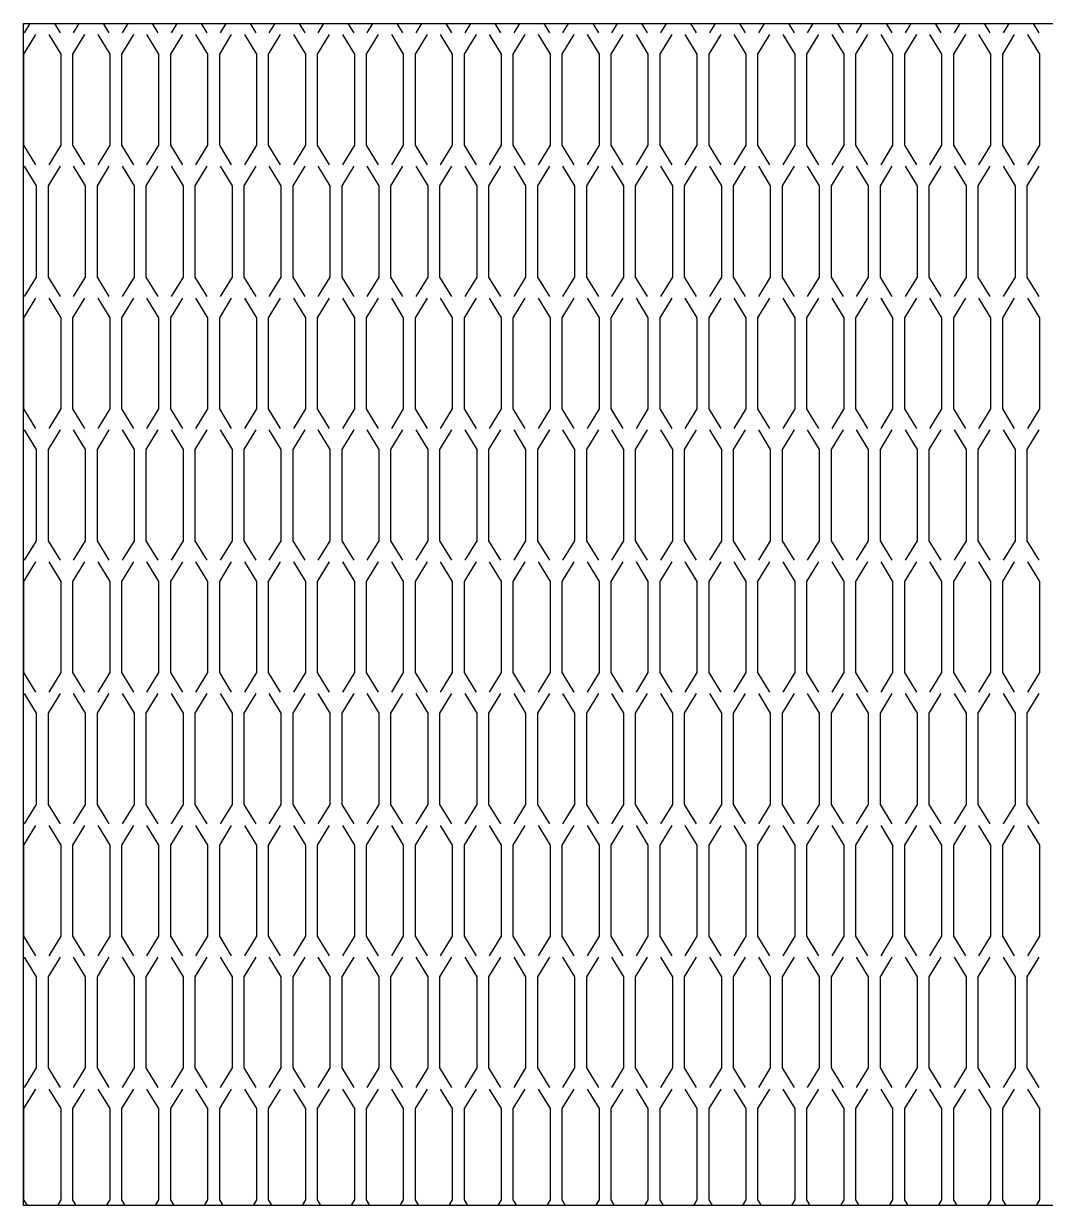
# Model space of a CAD drawing. Header units: millimetres. Extents: x 0 to 120, y 0 to 70.
# Drawn here: x 0 to 60.5, y 0 to 70 of the extents above; entities that cross this region are included whole.
import ezdxf

# ---------------------------------------------------------------- set-up
doc = ezdxf.new("R2010")
doc.units = ezdxf.units.MM
doc.layers.add('CUT', color=1, linetype='CONTINUOUS')

msp = doc.modelspace()

# ---------------------------------------------------------------- linework, layer by layer
at = {"layer": 'CUT'}
for p, q in [((0.3778, 70), (0.0411, 69.449)), ((1.8222, 70), (2.1589, 69.449)), ((3.2778, 70), (2.9411, 69.449)), ((4.7222, 70), (5.0589, 69.449)), ((6.1778, 70), (5.8411, 69.449)), ((7.6222, 70), (7.9589, 69.449)), ((9.0778, 70), (8.7411, 69.449)), ((10.5222, 70), (10.8589, 69.449)), ((11.9778, 70), (11.6411, 69.449)), ((13.4222, 70), (13.7589, 69.449)), ((14.8778, 70), (14.5411, 69.449)), ((16.3222, 70), (16.6589, 69.449)), ((17.7778, 70), (17.4411, 69.449)), ((19.2222, 70), (19.5589, 69.449)), ((20.6778, 70), (20.3411, 69.449)), ((22.1222, 70), (22.4589, 69.449)), ((23.5778, 70), (23.2411, 69.449)), ((25.0222, 70), (25.3589, 69.449)), ((26.4778, 70), (26.1411, 69.449)), ((27.9222, 70), (28.2589, 69.449)), ((29.3778, 70), (29.0411, 69.449)), ((30.8222, 70), (31.1589, 69.449)), ((32.2778, 70), (31.9411, 69.449)), ((33.7222, 70), (34.0589, 69.449)), ((35.1778, 70), (34.8411, 69.449)), ((36.6222, 70), (36.9589, 69.449)), ((38.0778, 70), (37.7411, 69.449)), ((39.5222, 70), (39.8589, 69.449)), ((40.9778, 70), (40.6411, 69.449)), ((42.4222, 70), (42.7589, 69.449)), ((43.8778, 70), (43.5411, 69.449)), ((45.3222, 70), (45.6589, 69.449)), ((46.7778, 70), (46.4411, 69.449)), ((48.2222, 70), (48.5589, 69.449)), ((49.6778, 70), (49.3411, 69.449)), ((51.1222, 70), (51.4589, 69.449)), ((52.5778, 70), (52.2411, 69.449)), ((54.0222, 70), (54.3589, 69.449)), ((55.4778, 70), (55.1411, 69.449)), ((56.9222, 70), (57.2589, 69.449)), ((58.3778, 70), (58.0411, 69.449)), ((59.8222, 70), (60.1589, 69.449))]:
    msp.add_line(p, q, dxfattribs=at)
for points in [[(0, 70), (120, 70), (120, 0), (0, 0), (0, 70)], [(0.7089, 69.36), (0, 68.2), (0, 62.8), (0.7089, 61.64)], [(1.4911, 69.36), (2.2, 68.2), (2.2, 62.8), (1.4911, 61.64)], [(3.6089, 69.36), (2.9, 68.2), (2.9, 62.8), (3.6089, 61.64)], [(4.3911, 69.36), (5.1, 68.2), (5.1, 62.8), (4.3911, 61.64)], [(6.5089, 69.36), (5.8, 68.2), (5.8, 62.8), (6.5089, 61.64)], [(7.2911, 69.36), (8, 68.2), (8, 62.8), (7.2911, 61.64)], [(9.4089, 69.36), (8.7, 68.2), (8.7, 62.8), (9.4089, 61.64)], [(10.1911, 69.36), (10.9, 68.2), (10.9, 62.8), (10.1911, 61.64)], [(12.3089, 69.36), (11.6, 68.2), (11.6, 62.8), (12.3089, 61.64)], [(13.0911, 69.36), (13.8, 68.2), (13.8, 62.8), (13.0911, 61.64)], [(15.2089, 69.36), (14.5, 68.2), (14.5, 62.8), (15.2089, 61.64)], [(15.9911, 69.36), (16.7, 68.2), (16.7, 62.8), (15.9911, 61.64)], [(18.1089, 69.36), (17.4, 68.2), (17.4, 62.8), (18.1089, 61.64)], [(18.8911, 69.36), (19.6, 68.2), (19.6, 62.8), (18.8911, 61.64)], [(21.0089, 69.36), (20.3, 68.2), (20.3, 62.8), (21.0089, 61.64)], [(21.7911, 69.36), (22.5, 68.2), (22.5, 62.8), (21.7911, 61.64)], [(23.9089, 69.36), (23.2, 68.2), (23.2, 62.8), (23.9089, 61.64)], [(24.6911, 69.36), (25.4, 68.2), (25.4, 62.8), (24.6911, 61.64)], [(26.8089, 69.36), (26.1, 68.2), (26.1, 62.8), (26.8089, 61.64)], [(27.5911, 69.36), (28.3, 68.2), (28.3, 62.8), (27.5911, 61.64)], [(29.7089, 69.36), (29, 68.2), (29, 62.8), (29.7089, 61.64)], [(30.4911, 69.36), (31.2, 68.2), (31.2, 62.8), (30.4911, 61.64)], [(32.6089, 69.36), (31.9, 68.2), (31.9, 62.8), (32.6089, 61.64)], [(33.3911, 69.36), (34.1, 68.2), (34.1, 62.8), (33.3911, 61.64)], [(35.5089, 69.36), (34.8, 68.2), (34.8, 62.8), (35.5089, 61.64)], [(36.2911, 69.36), (37, 68.2), (37, 62.8), (36.2911, 61.64)], [(38.4089, 69.36), (37.7, 68.2), (37.7, 62.8), (38.4089, 61.64)], [(39.1911, 69.36), (39.9, 68.2), (39.9, 62.8), (39.1911, 61.64)], [(41.3089, 69.36), (40.6, 68.2), (40.6, 62.8), (41.3089, 61.64)], [(42.0911, 69.36), (42.8, 68.2), (42.8, 62.8), (42.0911, 61.64)], [(44.2089, 69.36), (43.5, 68.2), (43.5, 62.8), (44.2089, 61.64)], [(44.9911, 69.36), (45.7, 68.2), (45.7, 62.8), (44.9911, 61.64)], [(47.1089, 69.36), (46.4, 68.2), (46.4, 62.8), (47.1089, 61.64)], [(47.8911, 69.36), (48.6, 68.2), (48.6, 62.8), (47.8911, 61.64)], [(50.0089, 69.36), (49.3, 68.2), (49.3, 62.8), (50.0089, 61.64)], [(50.7911, 69.36), (51.5, 68.2), (51.5, 62.8), (50.7911, 61.64)], [(52.9089, 69.36), (52.2, 68.2), (52.2, 62.8), (52.9089, 61.64)], [(53.6911, 69.36), (54.4, 68.2), (54.4, 62.8), (53.6911, 61.64)], [(55.8089, 69.36), (55.1, 68.2), (55.1, 62.8), (55.8089, 61.64)], [(56.5911, 69.36), (57.3, 68.2), (57.3, 62.8), (56.5911, 61.64)], [(58.7089, 69.36), (58, 68.2), (58, 62.8), (58.7089, 61.64)], [(59.4911, 69.36), (60.2, 68.2), (60.2, 62.8), (59.4911, 61.64)], [(0.0411, 61.551), (0.75, 60.391), (0.75, 54.991), (0.0411, 53.831)], [(2.1589, 61.551), (1.45, 60.391), (1.45, 54.991), (2.1589, 53.831)], [(2.9411, 61.551), (3.65, 60.391), (3.65, 54.991), (2.9411, 53.831)], [(5.0589, 61.551), (4.35, 60.391), (4.35, 54.991), (5.0589, 53.831)], [(5.8411, 61.551), (6.55, 60.391), (6.55, 54.991), (5.8411, 53.831)], [(7.9589, 61.551), (7.25, 60.391), (7.25, 54.991), (7.9589, 53.831)], [(8.7411, 61.551), (9.45, 60.391), (9.45, 54.991), (8.7411, 53.831)], [(10.8589, 61.551), (10.15, 60.391), (10.15, 54.991), (10.8589, 53.831)], [(11.6411, 61.551), (12.35, 60.391), (12.35, 54.991), (11.6411, 53.831)], [(13.7589, 61.551), (13.05, 60.391), (13.05, 54.991), (13.7589, 53.831)], [(14.5411, 61.551), (15.25, 60.391), (15.25, 54.991), (14.5411, 53.831)], [(16.6589, 61.551), (15.95, 60.391), (15.95, 54.991), (16.6589, 53.831)], [(17.4411, 61.551), (18.15, 60.391), (18.15, 54.991), (17.4411, 53.831)], [(19.5589, 61.551), (18.85, 60.391), (18.85, 54.991), (19.5589, 53.831)], [(20.3411, 61.551), (21.05, 60.391), (21.05, 54.991), (20.3411, 53.831)], [(22.4589, 61.551), (21.75, 60.391), (21.75, 54.991), (22.4589, 53.831)], [(23.2411, 61.551), (23.95, 60.391), (23.95, 54.991), (23.2411, 53.831)], [(25.3589, 61.551), (24.65, 60.391), (24.65, 54.991), (25.3589, 53.831)], [(26.1411, 61.551), (26.85, 60.391), (26.85, 54.991), (26.1411, 53.831)], [(28.2589, 61.551), (27.55, 60.391), (27.55, 54.991), (28.2589, 53.831)], [(29.0411, 61.551), (29.75, 60.391), (29.75, 54.991), (29.0411, 53.831)], [(31.1589, 61.551), (30.45, 60.391), (30.45, 54.991), (31.1589, 53.831)], [(31.9411, 61.551), (32.65, 60.391), (32.65, 54.991), (31.9411, 53.831)], [(34.0589, 61.551), (33.35, 60.391), (33.35, 54.991), (34.0589, 53.831)], [(34.8411, 61.551), (35.55, 60.391), (35.55, 54.991), (34.8411, 53.831)], [(36.9589, 61.551), (36.25, 60.391), (36.25, 54.991), (36.9589, 53.831)], [(37.7411, 61.551), (38.45, 60.391), (38.45, 54.991), (37.7411, 53.831)], [(39.8589, 61.551), (39.15, 60.391), (39.15, 54.991), (39.8589, 53.831)], [(40.6411, 61.551), (41.35, 60.391), (41.35, 54.991), (40.6411, 53.831)], [(42.7589, 61.551), (42.05, 60.391), (42.05, 54.991), (42.7589, 53.831)], [(43.5411, 61.551), (44.25, 60.391), (44.25, 54.991), (43.5411, 53.831)], [(45.6589, 61.551), (44.95, 60.391), (44.95, 54.991), (45.6589, 53.831)], [(46.4411, 61.551), (47.15, 60.391), (47.15, 54.991), (46.4411, 53.831)], [(48.5589, 61.551), (47.85, 60.391), (47.85, 54.991), (48.5589, 53.831)], [(49.3411, 61.551), (50.05, 60.391), (50.05, 54.991), (49.3411, 53.831)], [(51.4589, 61.551), (50.75, 60.391), (50.75, 54.991), (51.4589, 53.831)], [(52.2411, 61.551), (52.95, 60.391), (52.95, 54.991), (52.2411, 53.831)], [(54.3589, 61.551), (53.65, 60.391), (53.65, 54.991), (54.3589, 53.831)], [(55.1411, 61.551), (55.85, 60.391), (55.85, 54.991), (55.1411, 53.831)], [(57.2589, 61.551), (56.55, 60.391), (56.55, 54.991), (57.2589, 53.831)], [(58.0411, 61.551), (58.75, 60.391), (58.75, 54.991), (58.0411, 53.831)], [(60.1589, 61.551), (59.45, 60.391), (59.45, 54.991), (60.1589, 53.831)], [(0.7089, 53.742), (0, 52.582), (0, 47.182), (0.7089, 46.022)], [(1.4911, 53.742), (2.2, 52.582), (2.2, 47.182), (1.4911, 46.022)], [(3.6089, 53.742), (2.9, 52.582), (2.9, 47.182), (3.6089, 46.022)], [(4.3911, 53.742), (5.1, 52.582), (5.1, 47.182), (4.3911, 46.022)], [(6.5089, 53.742), (5.8, 52.582), (5.8, 47.182), (6.5089, 46.022)], [(7.2911, 53.742), (8, 52.582), (8, 47.182), (7.2911, 46.022)], [(9.4089, 53.742), (8.7, 52.582), (8.7, 47.182), (9.4089, 46.022)], [(10.1911, 53.742), (10.9, 52.582), (10.9, 47.182), (10.1911, 46.022)], [(12.3089, 53.742), (11.6, 52.582), (11.6, 47.182), (12.3089, 46.022)], [(13.0911, 53.742), (13.8, 52.582), (13.8, 47.182), (13.0911, 46.022)], [(15.2089, 53.742), (14.5, 52.582), (14.5, 47.182), (15.2089, 46.022)], [(15.9911, 53.742), (16.7, 52.582), (16.7, 47.182), (15.9911, 46.022)], [(18.1089, 53.742), (17.4, 52.582), (17.4, 47.182), (18.1089, 46.022)], [(18.8911, 53.742), (19.6, 52.582), (19.6, 47.182), (18.8911, 46.022)], [(21.0089, 53.742), (20.3, 52.582), (20.3, 47.182), (21.0089, 46.022)], [(21.7911, 53.742), (22.5, 52.582), (22.5, 47.182), (21.7911, 46.022)], [(23.9089, 53.742), (23.2, 52.582), (23.2, 47.182), (23.9089, 46.022)], [(24.6911, 53.742), (25.4, 52.582), (25.4, 47.182), (24.6911, 46.022)], [(26.8089, 53.742), (26.1, 52.582), (26.1, 47.182), (26.8089, 46.022)], [(27.5911, 53.742), (28.3, 52.582), (28.3, 47.182), (27.5911, 46.022)], [(29.7089, 53.742), (29, 52.582), (29, 47.182), (29.7089, 46.022)], [(30.4911, 53.742), (31.2, 52.582), (31.2, 47.182), (30.4911, 46.022)], [(32.6089, 53.742), (31.9, 52.582), (31.9, 47.182), (32.6089, 46.022)], [(33.3911, 53.742), (34.1, 52.582), (34.1, 47.182), (33.3911, 46.022)], [(35.5089, 53.742), (34.8, 52.582), (34.8, 47.182), (35.5089, 46.022)], [(36.2911, 53.742), (37, 52.582), (37, 47.182), (36.2911, 46.022)], [(38.4089, 53.742), (37.7, 52.582), (37.7, 47.182), (38.4089, 46.022)], [(39.1911, 53.742), (39.9, 52.582), (39.9, 47.182), (39.1911, 46.022)], [(41.3089, 53.742), (40.6, 52.582), (40.6, 47.182), (41.3089, 46.022)], [(42.0911, 53.742), (42.8, 52.582), (42.8, 47.182), (42.0911, 46.022)], [(44.2089, 53.742), (43.5, 52.582), (43.5, 47.182), (44.2089, 46.022)], [(44.9911, 53.742), (45.7, 52.582), (45.7, 47.182), (44.9911, 46.022)], [(47.1089, 53.742), (46.4, 52.582), (46.4, 47.182), (47.1089, 46.022)], [(47.8911, 53.742), (48.6, 52.582), (48.6, 47.182), (47.8911, 46.022)], [(50.0089, 53.742), (49.3, 52.582), (49.3, 47.182), (50.0089, 46.022)], [(50.7911, 53.742), (51.5, 52.582), (51.5, 47.182), (50.7911, 46.022)], [(52.9089, 53.742), (52.2, 52.582), (52.2, 47.182), (52.9089, 46.022)], [(53.6911, 53.742), (54.4, 52.582), (54.4, 47.182), (53.6911, 46.022)], [(55.8089, 53.742), (55.1, 52.582), (55.1, 47.182), (55.8089, 46.022)], [(56.5911, 53.742), (57.3, 52.582), (57.3, 47.182), (56.5911, 46.022)], [(58.7089, 53.742), (58, 52.582), (58, 47.182), (58.7089, 46.022)], [(59.4911, 53.742), (60.2, 52.582), (60.2, 47.182), (59.4911, 46.022)], [(0.0411, 45.933), (0.75, 44.773), (0.75, 39.373), (0.0411, 38.213)], [(2.1589, 45.933), (1.45, 44.773), (1.45, 39.373), (2.1589, 38.213)], [(2.9411, 45.933), (3.65, 44.773), (3.65, 39.373), (2.9411, 38.213)], [(5.0589, 45.933), (4.35, 44.773), (4.35, 39.373), (5.0589, 38.213)], [(5.8411, 45.933), (6.55, 44.773), (6.55, 39.373), (5.8411, 38.213)], [(7.9589, 45.933), (7.25, 44.773), (7.25, 39.373), (7.9589, 38.213)], [(8.7411, 45.933), (9.45, 44.773), (9.45, 39.373), (8.7411, 38.213)], [(10.8589, 45.933), (10.15, 44.773), (10.15, 39.373), (10.8589, 38.213)], [(11.6411, 45.933), (12.35, 44.773), (12.35, 39.373), (11.6411, 38.213)], [(13.7589, 45.933), (13.05, 44.773), (13.05, 39.373), (13.7589, 38.213)], [(14.5411, 45.933), (15.25, 44.773), (15.25, 39.373), (14.5411, 38.213)], [(16.6589, 45.933), (15.95, 44.773), (15.95, 39.373), (16.6589, 38.213)], [(17.4411, 45.933), (18.15, 44.773), (18.15, 39.373), (17.4411, 38.213)], [(19.5589, 45.933), (18.85, 44.773), (18.85, 39.373), (19.5589, 38.213)], [(20.3411, 45.933), (21.05, 44.773), (21.05, 39.373), (20.3411, 38.213)], [(22.4589, 45.933), (21.75, 44.773), (21.75, 39.373), (22.4589, 38.213)], [(23.2411, 45.933), (23.95, 44.773), (23.95, 39.373), (23.2411, 38.213)], [(25.3589, 45.933), (24.65, 44.773), (24.65, 39.373), (25.3589, 38.213)], [(26.1411, 45.933), (26.85, 44.773), (26.85, 39.373), (26.1411, 38.213)], [(28.2589, 45.933), (27.55, 44.773), (27.55, 39.373), (28.2589, 38.213)], [(29.0411, 45.933), (29.75, 44.773), (29.75, 39.373), (29.0411, 38.213)], [(31.1589, 45.933), (30.45, 44.773), (30.45, 39.373), (31.1589, 38.213)], [(31.9411, 45.933), (32.65, 44.773), (32.65, 39.373), (31.9411, 38.213)], [(34.0589, 45.933), (33.35, 44.773), (33.35, 39.373), (34.0589, 38.213)], [(34.8411, 45.933), (35.55, 44.773), (35.55, 39.373), (34.8411, 38.213)], [(36.9589, 45.933), (36.25, 44.773), (36.25, 39.373), (36.9589, 38.213)], [(37.7411, 45.933), (38.45, 44.773), (38.45, 39.373), (37.7411, 38.213)], [(39.8589, 45.933), (39.15, 44.773), (39.15, 39.373), (39.8589, 38.213)], [(40.6411, 45.933), (41.35, 44.773), (41.35, 39.373), (40.6411, 38.213)], [(42.7589, 45.933), (42.05, 44.773), (42.05, 39.373), (42.7589, 38.213)], [(43.5411, 45.933), (44.25, 44.773), (44.25, 39.373), (43.5411, 38.213)], [(45.6589, 45.933), (44.95, 44.773), (44.95, 39.373), (45.6589, 38.213)], [(46.4411, 45.933), (47.15, 44.773), (47.15, 39.373), (46.4411, 38.213)], [(48.5589, 45.933), (47.85, 44.773), (47.85, 39.373), (48.5589, 38.213)], [(49.3411, 45.933), (50.05, 44.773), (50.05, 39.373), (49.3411, 38.213)], [(51.4589, 45.933), (50.75, 44.773), (50.75, 39.373), (51.4589, 38.213)], [(52.2411, 45.933), (52.95, 44.773), (52.95, 39.373), (52.2411, 38.213)], [(54.3589, 45.933), (53.65, 44.773), (53.65, 39.373), (54.3589, 38.213)], [(55.1411, 45.933), (55.85, 44.773), (55.85, 39.373), (55.1411, 38.213)], [(57.2589, 45.933), (56.55, 44.773), (56.55, 39.373), (57.2589, 38.213)], [(58.0411, 45.933), (58.75, 44.773), (58.75, 39.373), (58.0411, 38.213)], [(60.1589, 45.933), (59.45, 44.773), (59.45, 39.373), (60.1589, 38.213)], [(0.7089, 38.124), (0, 36.964), (0, 31.564), (0.7089, 30.404)], [(1.4911, 38.124), (2.2, 36.964), (2.2, 31.564), (1.4911, 30.404)], [(3.6089, 38.124), (2.9, 36.964), (2.9, 31.564), (3.6089, 30.404)], [(4.3911, 38.124), (5.1, 36.964), (5.1, 31.564), (4.3911, 30.404)], [(6.5089, 38.124), (5.8, 36.964), (5.8, 31.564), (6.5089, 30.404)], [(7.2911, 38.124), (8, 36.964), (8, 31.564), (7.2911, 30.404)], [(9.4089, 38.124), (8.7, 36.964), (8.7, 31.564), (9.4089, 30.404)], [(10.1911, 38.124), (10.9, 36.964), (10.9, 31.564), (10.1911, 30.404)], [(12.3089, 38.124), (11.6, 36.964), (11.6, 31.564), (12.3089, 30.404)], [(13.0911, 38.124), (13.8, 36.964), (13.8, 31.564), (13.0911, 30.404)], [(15.2089, 38.124), (14.5, 36.964), (14.5, 31.564), (15.2089, 30.404)], [(15.9911, 38.124), (16.7, 36.964), (16.7, 31.564), (15.9911, 30.404)], [(18.1089, 38.124), (17.4, 36.964), (17.4, 31.564), (18.1089, 30.404)], [(18.8911, 38.124), (19.6, 36.964), (19.6, 31.564), (18.8911, 30.404)], [(21.0089, 38.124), (20.3, 36.964), (20.3, 31.564), (21.0089, 30.404)], [(21.7911, 38.124), (22.5, 36.964), (22.5, 31.564), (21.7911, 30.404)], [(23.9089, 38.124), (23.2, 36.964), (23.2, 31.564), (23.9089, 30.404)], [(24.6911, 38.124), (25.4, 36.964), (25.4, 31.564), (24.6911, 30.404)], [(26.8089, 38.124), (26.1, 36.964), (26.1, 31.564), (26.8089, 30.404)], [(27.5911, 38.124), (28.3, 36.964), (28.3, 31.564), (27.5911, 30.404)], [(29.7089, 38.124), (29, 36.964), (29, 31.564), (29.7089, 30.404)], [(30.4911, 38.124), (31.2, 36.964), (31.2, 31.564), (30.4911, 30.404)], [(32.6089, 38.124), (31.9, 36.964), (31.9, 31.564), (32.6089, 30.404)], [(33.3911, 38.124), (34.1, 36.964), (34.1, 31.564), (33.3911, 30.404)], [(35.5089, 38.124), (34.8, 36.964), (34.8, 31.564), (35.5089, 30.404)], [(36.2911, 38.124), (37, 36.964), (37, 31.564), (36.2911, 30.404)], [(38.4089, 38.124), (37.7, 36.964), (37.7, 31.564), (38.4089, 30.404)], [(39.1911, 38.124), (39.9, 36.964), (39.9, 31.564), (39.1911, 30.404)], [(41.3089, 38.124), (40.6, 36.964), (40.6, 31.564), (41.3089, 30.404)], [(42.0911, 38.124), (42.8, 36.964), (42.8, 31.564), (42.0911, 30.404)], [(44.2089, 38.124), (43.5, 36.964), (43.5, 31.564), (44.2089, 30.404)], [(44.9911, 38.124), (45.7, 36.964), (45.7, 31.564), (44.9911, 30.404)], [(47.1089, 38.124), (46.4, 36.964), (46.4, 31.564), (47.1089, 30.404)], [(47.8911, 38.124), (48.6, 36.964), (48.6, 31.564), (47.8911, 30.404)], [(50.0089, 38.124), (49.3, 36.964), (49.3, 31.564), (50.0089, 30.404)], [(50.7911, 38.124), (51.5, 36.964), (51.5, 31.564), (50.7911, 30.404)], [(52.9089, 38.124), (52.2, 36.964), (52.2, 31.564), (52.9089, 30.404)], [(53.6911, 38.124), (54.4, 36.964), (54.4, 31.564), (53.6911, 30.404)], [(55.8089, 38.124), (55.1, 36.964), (55.1, 31.564), (55.8089, 30.404)], [(56.5911, 38.124), (57.3, 36.964), (57.3, 31.564), (56.5911, 30.404)], [(58.7089, 38.124), (58, 36.964), (58, 31.564), (58.7089, 30.404)], [(59.4911, 38.124), (60.2, 36.964), (60.2, 31.564), (59.4911, 30.404)], [(0.0411, 30.315), (0.75, 29.155), (0.75, 23.755), (0.0411, 22.595)], [(2.1589, 30.315), (1.45, 29.155), (1.45, 23.755), (2.1589, 22.595)], [(2.9411, 30.315), (3.65, 29.155), (3.65, 23.755), (2.9411, 22.595)], [(5.0589, 30.315), (4.35, 29.155), (4.35, 23.755), (5.0589, 22.595)], [(5.8411, 30.315), (6.55, 29.155), (6.55, 23.755), (5.8411, 22.595)], [(7.9589, 30.315), (7.25, 29.155), (7.25, 23.755), (7.9589, 22.595)], [(8.7411, 30.315), (9.45, 29.155), (9.45, 23.755), (8.7411, 22.595)], [(10.8589, 30.315), (10.15, 29.155), (10.15, 23.755), (10.8589, 22.595)], [(11.6411, 30.315), (12.35, 29.155), (12.35, 23.755), (11.6411, 22.595)], [(13.7589, 30.315), (13.05, 29.155), (13.05, 23.755), (13.7589, 22.595)], [(14.5411, 30.315), (15.25, 29.155), (15.25, 23.755), (14.5411, 22.595)], [(16.6589, 30.315), (15.95, 29.155), (15.95, 23.755), (16.6589, 22.595)], [(17.4411, 30.315), (18.15, 29.155), (18.15, 23.755), (17.4411, 22.595)], [(19.5589, 30.315), (18.85, 29.155), (18.85, 23.755), (19.5589, 22.595)], [(20.3411, 30.315), (21.05, 29.155), (21.05, 23.755), (20.3411, 22.595)], [(22.4589, 30.315), (21.75, 29.155), (21.75, 23.755), (22.4589, 22.595)], [(23.2411, 30.315), (23.95, 29.155), (23.95, 23.755), (23.2411, 22.595)], [(25.3589, 30.315), (24.65, 29.155), (24.65, 23.755), (25.3589, 22.595)], [(26.1411, 30.315), (26.85, 29.155), (26.85, 23.755), (26.1411, 22.595)], [(28.2589, 30.315), (27.55, 29.155), (27.55, 23.755), (28.2589, 22.595)], [(29.0411, 30.315), (29.75, 29.155), (29.75, 23.755), (29.0411, 22.595)], [(31.1589, 30.315), (30.45, 29.155), (30.45, 23.755), (31.1589, 22.595)], [(31.9411, 30.315), (32.65, 29.155), (32.65, 23.755), (31.9411, 22.595)], [(34.0589, 30.315), (33.35, 29.155), (33.35, 23.755), (34.0589, 22.595)], [(34.8411, 30.315), (35.55, 29.155), (35.55, 23.755), (34.8411, 22.595)], [(36.9589, 30.315), (36.25, 29.155), (36.25, 23.755), (36.9589, 22.595)], [(37.7411, 30.315), (38.45, 29.155), (38.45, 23.755), (37.7411, 22.595)], [(39.8589, 30.315), (39.15, 29.155), (39.15, 23.755), (39.8589, 22.595)], [(40.6411, 30.315), (41.35, 29.155), (41.35, 23.755), (40.6411, 22.595)], [(42.7589, 30.315), (42.05, 29.155), (42.05, 23.755), (42.7589, 22.595)], [(43.5411, 30.315), (44.25, 29.155), (44.25, 23.755), (43.5411, 22.595)], [(45.6589, 30.315), (44.95, 29.155), (44.95, 23.755), (45.6589, 22.595)], [(46.4411, 30.315), (47.15, 29.155), (47.15, 23.755), (46.4411, 22.595)], [(48.5589, 30.315), (47.85, 29.155), (47.85, 23.755), (48.5589, 22.595)], [(49.3411, 30.315), (50.05, 29.155), (50.05, 23.755), (49.3411, 22.595)], [(51.4589, 30.315), (50.75, 29.155), (50.75, 23.755), (51.4589, 22.595)], [(52.2411, 30.315), (52.95, 29.155), (52.95, 23.755), (52.2411, 22.595)], [(54.3589, 30.315), (53.65, 29.155), (53.65, 23.755), (54.3589, 22.595)], [(55.1411, 30.315), (55.85, 29.155), (55.85, 23.755), (55.1411, 22.595)], [(57.2589, 30.315), (56.55, 29.155), (56.55, 23.755), (57.2589, 22.595)], [(58.0411, 30.315), (58.75, 29.155), (58.75, 23.755), (58.0411, 22.595)], [(60.1589, 30.315), (59.45, 29.155), (59.45, 23.755), (60.1589, 22.595)], [(0.7089, 22.506), (0, 21.346), (0, 15.946), (0.7089, 14.786)], [(1.4911, 22.506), (2.2, 21.346), (2.2, 15.946), (1.4911, 14.786)], [(3.6089, 22.506), (2.9, 21.346), (2.9, 15.946), (3.6089, 14.786)], [(4.3911, 22.506), (5.1, 21.346), (5.1, 15.946), (4.3911, 14.786)], [(6.5089, 22.506), (5.8, 21.346), (5.8, 15.946), (6.5089, 14.786)], [(7.2911, 22.506), (8, 21.346), (8, 15.946), (7.2911, 14.786)], [(9.4089, 22.506), (8.7, 21.346), (8.7, 15.946), (9.4089, 14.786)], [(10.1911, 22.506), (10.9, 21.346), (10.9, 15.946), (10.1911, 14.786)], [(12.3089, 22.506), (11.6, 21.346), (11.6, 15.946), (12.3089, 14.786)], [(13.0911, 22.506), (13.8, 21.346), (13.8, 15.946), (13.0911, 14.786)], [(15.2089, 22.506), (14.5, 21.346), (14.5, 15.946), (15.2089, 14.786)], [(15.9911, 22.506), (16.7, 21.346), (16.7, 15.946), (15.9911, 14.786)], [(18.1089, 22.506), (17.4, 21.346), (17.4, 15.946), (18.1089, 14.786)], [(18.8911, 22.506), (19.6, 21.346), (19.6, 15.946), (18.8911, 14.786)], [(21.0089, 22.506), (20.3, 21.346), (20.3, 15.946), (21.0089, 14.786)], [(21.7911, 22.506), (22.5, 21.346), (22.5, 15.946), (21.7911, 14.786)], [(23.9089, 22.506), (23.2, 21.346), (23.2, 15.946), (23.9089, 14.786)], [(24.6911, 22.506), (25.4, 21.346), (25.4, 15.946), (24.6911, 14.786)], [(26.8089, 22.506), (26.1, 21.346), (26.1, 15.946), (26.8089, 14.786)], [(27.5911, 22.506), (28.3, 21.346), (28.3, 15.946), (27.5911, 14.786)], [(29.7089, 22.506), (29, 21.346), (29, 15.946), (29.7089, 14.786)], [(30.4911, 22.506), (31.2, 21.346), (31.2, 15.946), (30.4911, 14.786)], [(32.6089, 22.506), (31.9, 21.346), (31.9, 15.946), (32.6089, 14.786)], [(33.3911, 22.506), (34.1, 21.346), (34.1, 15.946), (33.3911, 14.786)], [(35.5089, 22.506), (34.8, 21.346), (34.8, 15.946), (35.5089, 14.786)], [(36.2911, 22.506), (37, 21.346), (37, 15.946), (36.2911, 14.786)], [(38.4089, 22.506), (37.7, 21.346), (37.7, 15.946), (38.4089, 14.786)], [(39.1911, 22.506), (39.9, 21.346), (39.9, 15.946), (39.1911, 14.786)], [(41.3089, 22.506), (40.6, 21.346), (40.6, 15.946), (41.3089, 14.786)], [(42.0911, 22.506), (42.8, 21.346), (42.8, 15.946), (42.0911, 14.786)], [(44.2089, 22.506), (43.5, 21.346), (43.5, 15.946), (44.2089, 14.786)], [(44.9911, 22.506), (45.7, 21.346), (45.7, 15.946), (44.9911, 14.786)], [(47.1089, 22.506), (46.4, 21.346), (46.4, 15.946), (47.1089, 14.786)], [(47.8911, 22.506), (48.6, 21.346), (48.6, 15.946), (47.8911, 14.786)], [(50.0089, 22.506), (49.3, 21.346), (49.3, 15.946), (50.0089, 14.786)], [(50.7911, 22.506), (51.5, 21.346), (51.5, 15.946), (50.7911, 14.786)], [(52.9089, 22.506), (52.2, 21.346), (52.2, 15.946), (52.9089, 14.786)], [(53.6911, 22.506), (54.4, 21.346), (54.4, 15.946), (53.6911, 14.786)], [(55.8089, 22.506), (55.1, 21.346), (55.1, 15.946), (55.8089, 14.786)], [(56.5911, 22.506), (57.3, 21.346), (57.3, 15.946), (56.5911, 14.786)], [(58.7089, 22.506), (58, 21.346), (58, 15.946), (58.7089, 14.786)], [(59.4911, 22.506), (60.2, 21.346), (60.2, 15.946), (59.4911, 14.786)], [(0.0411, 14.697), (0.75, 13.537), (0.75, 8.137), (0.0411, 6.977)], [(2.1589, 14.697), (1.45, 13.537), (1.45, 8.137), (2.1589, 6.977)], [(2.9411, 14.697), (3.65, 13.537), (3.65, 8.137), (2.9411, 6.977)], [(5.0589, 14.697), (4.35, 13.537), (4.35, 8.137), (5.0589, 6.977)], [(5.8411, 14.697), (6.55, 13.537), (6.55, 8.137), (5.8411, 6.977)], [(7.9589, 14.697), (7.25, 13.537), (7.25, 8.137), (7.9589, 6.977)], [(8.7411, 14.697), (9.45, 13.537), (9.45, 8.137), (8.7411, 6.977)], [(10.8589, 14.697), (10.15, 13.537), (10.15, 8.137), (10.8589, 6.977)], [(11.6411, 14.697), (12.35, 13.537), (12.35, 8.137), (11.6411, 6.977)], [(13.7589, 14.697), (13.05, 13.537), (13.05, 8.137), (13.7589, 6.977)], [(14.5411, 14.697), (15.25, 13.537), (15.25, 8.137), (14.5411, 6.977)], [(16.6589, 14.697), (15.95, 13.537), (15.95, 8.137), (16.6589, 6.977)], [(17.4411, 14.697), (18.15, 13.537), (18.15, 8.137), (17.4411, 6.977)], [(19.5589, 14.697), (18.85, 13.537), (18.85, 8.137), (19.5589, 6.977)], [(20.3411, 14.697), (21.05, 13.537), (21.05, 8.137), (20.3411, 6.977)], [(22.4589, 14.697), (21.75, 13.537), (21.75, 8.137), (22.4589, 6.977)], [(23.2411, 14.697), (23.95, 13.537), (23.95, 8.137), (23.2411, 6.977)], [(25.3589, 14.697), (24.65, 13.537), (24.65, 8.137), (25.3589, 6.977)], [(26.1411, 14.697), (26.85, 13.537), (26.85, 8.137), (26.1411, 6.977)], [(28.2589, 14.697), (27.55, 13.537), (27.55, 8.137), (28.2589, 6.977)], [(29.0411, 14.697), (29.75, 13.537), (29.75, 8.137), (29.0411, 6.977)], [(31.1589, 14.697), (30.45, 13.537), (30.45, 8.137), (31.1589, 6.977)], [(31.9411, 14.697), (32.65, 13.537), (32.65, 8.137), (31.9411, 6.977)], [(34.0589, 14.697), (33.35, 13.537), (33.35, 8.137), (34.0589, 6.977)], [(34.8411, 14.697), (35.55, 13.537), (35.55, 8.137), (34.8411, 6.977)], [(36.9589, 14.697), (36.25, 13.537), (36.25, 8.137), (36.9589, 6.977)], [(37.7411, 14.697), (38.45, 13.537), (38.45, 8.137), (37.7411, 6.977)], [(39.8589, 14.697), (39.15, 13.537), (39.15, 8.137), (39.8589, 6.977)], [(40.6411, 14.697), (41.35, 13.537), (41.35, 8.137), (40.6411, 6.977)], [(42.7589, 14.697), (42.05, 13.537), (42.05, 8.137), (42.7589, 6.977)], [(43.5411, 14.697), (44.25, 13.537), (44.25, 8.137), (43.5411, 6.977)], [(45.6589, 14.697), (44.95, 13.537), (44.95, 8.137), (45.6589, 6.977)], [(46.4411, 14.697), (47.15, 13.537), (47.15, 8.137), (46.4411, 6.977)], [(48.5589, 14.697), (47.85, 13.537), (47.85, 8.137), (48.5589, 6.977)], [(49.3411, 14.697), (50.05, 13.537), (50.05, 8.137), (49.3411, 6.977)], [(51.4589, 14.697), (50.75, 13.537), (50.75, 8.137), (51.4589, 6.977)], [(52.2411, 14.697), (52.95, 13.537), (52.95, 8.137), (52.2411, 6.977)], [(54.3589, 14.697), (53.65, 13.537), (53.65, 8.137), (54.3589, 6.977)], [(55.1411, 14.697), (55.85, 13.537), (55.85, 8.137), (55.1411, 6.977)], [(57.2589, 14.697), (56.55, 13.537), (56.55, 8.137), (57.2589, 6.977)], [(58.0411, 14.697), (58.75, 13.537), (58.75, 8.137), (58.0411, 6.977)], [(60.1589, 14.697), (59.45, 13.537), (59.45, 8.137), (60.1589, 6.977)], [(0.7089, 6.888), (0, 5.728), (0, 0.328), (0.2004, 0)], [(1.4911, 6.888), (2.2, 5.728), (2.2, 0.328), (1.9996, 0)], [(3.6089, 6.888), (2.9, 5.728), (2.9, 0.328), (3.1004, 0)], [(4.3911, 6.888), (5.1, 5.728), (5.1, 0.328), (4.8996, 0)], [(6.5089, 6.888), (5.8, 5.728), (5.8, 0.328), (6.0004, 0)], [(7.2911, 6.888), (8, 5.728), (8, 0.328), (7.7996, 0)], [(9.4089, 6.888), (8.7, 5.728), (8.7, 0.328), (8.9004, 0)], [(10.1911, 6.888), (10.9, 5.728), (10.9, 0.328), (10.6996, 0)], [(12.3089, 6.888), (11.6, 5.728), (11.6, 0.328), (11.8004, 0)], [(13.0911, 6.888), (13.8, 5.728), (13.8, 0.328), (13.5996, 0)], [(15.2089, 6.888), (14.5, 5.728), (14.5, 0.328), (14.7004, 0)], [(15.9911, 6.888), (16.7, 5.728), (16.7, 0.328), (16.4996, 0)], [(18.1089, 6.888), (17.4, 5.728), (17.4, 0.328), (17.6004, 0)], [(18.8911, 6.888), (19.6, 5.728), (19.6, 0.328), (19.3996, 0)], [(21.0089, 6.888), (20.3, 5.728), (20.3, 0.328), (20.5004, 0)], [(21.7911, 6.888), (22.5, 5.728), (22.5, 0.328), (22.2996, 0)], [(23.9089, 6.888), (23.2, 5.728), (23.2, 0.328), (23.4004, 0)], [(24.6911, 6.888), (25.4, 5.728), (25.4, 0.328), (25.1996, 0)], [(26.8089, 6.888), (26.1, 5.728), (26.1, 0.328), (26.3004, 0)], [(27.5911, 6.888), (28.3, 5.728), (28.3, 0.328), (28.0996, 0)], [(29.7089, 6.888), (29, 5.728), (29, 0.328), (29.2004, 0)], [(30.4911, 6.888), (31.2, 5.728), (31.2, 0.328), (30.9996, 0)], [(32.6089, 6.888), (31.9, 5.728), (31.9, 0.328), (32.1004, 0)], [(33.3911, 6.888), (34.1, 5.728), (34.1, 0.328), (33.8996, 0)], [(35.5089, 6.888), (34.8, 5.728), (34.8, 0.328), (35.0004, 0)], [(36.2911, 6.888), (37, 5.728), (37, 0.328), (36.7996, 0)], [(38.4089, 6.888), (37.7, 5.728), (37.7, 0.328), (37.9004, 0)], [(39.1911, 6.888), (39.9, 5.728), (39.9, 0.328), (39.6996, 0)], [(41.3089, 6.888), (40.6, 5.728), (40.6, 0.328), (40.8004, 0)], [(42.0911, 6.888), (42.8, 5.728), (42.8, 0.328), (42.5996, 0)], [(44.2089, 6.888), (43.5, 5.728), (43.5, 0.328), (43.7004, 0)], [(44.9911, 6.888), (45.7, 5.728), (45.7, 0.328), (45.4996, 0)], [(47.1089, 6.888), (46.4, 5.728), (46.4, 0.328), (46.6004, 0)], [(47.8911, 6.888), (48.6, 5.728), (48.6, 0.328), (48.3996, 0)], [(50.0089, 6.888), (49.3, 5.728), (49.3, 0.328), (49.5004, 0)], [(50.7911, 6.888), (51.5, 5.728), (51.5, 0.328), (51.2996, 0)], [(52.9089, 6.888), (52.2, 5.728), (52.2, 0.328), (52.4004, 0)], [(53.6911, 6.888), (54.4, 5.728), (54.4, 0.328), (54.1996, 0)], [(55.8089, 6.888), (55.1, 5.728), (55.1, 0.328), (55.3004, 0)], [(56.5911, 6.888), (57.3, 5.728), (57.3, 0.328), (57.0996, 0)], [(58.7089, 6.888), (58, 5.728), (58, 0.328), (58.2004, 0)], [(59.4911, 6.888), (60.2, 5.728), (60.2, 0.328), (59.9996, 0)]]:
    msp.add_lwpolyline(points, dxfattribs=at)

doc.saveas('drawing.dxf')
